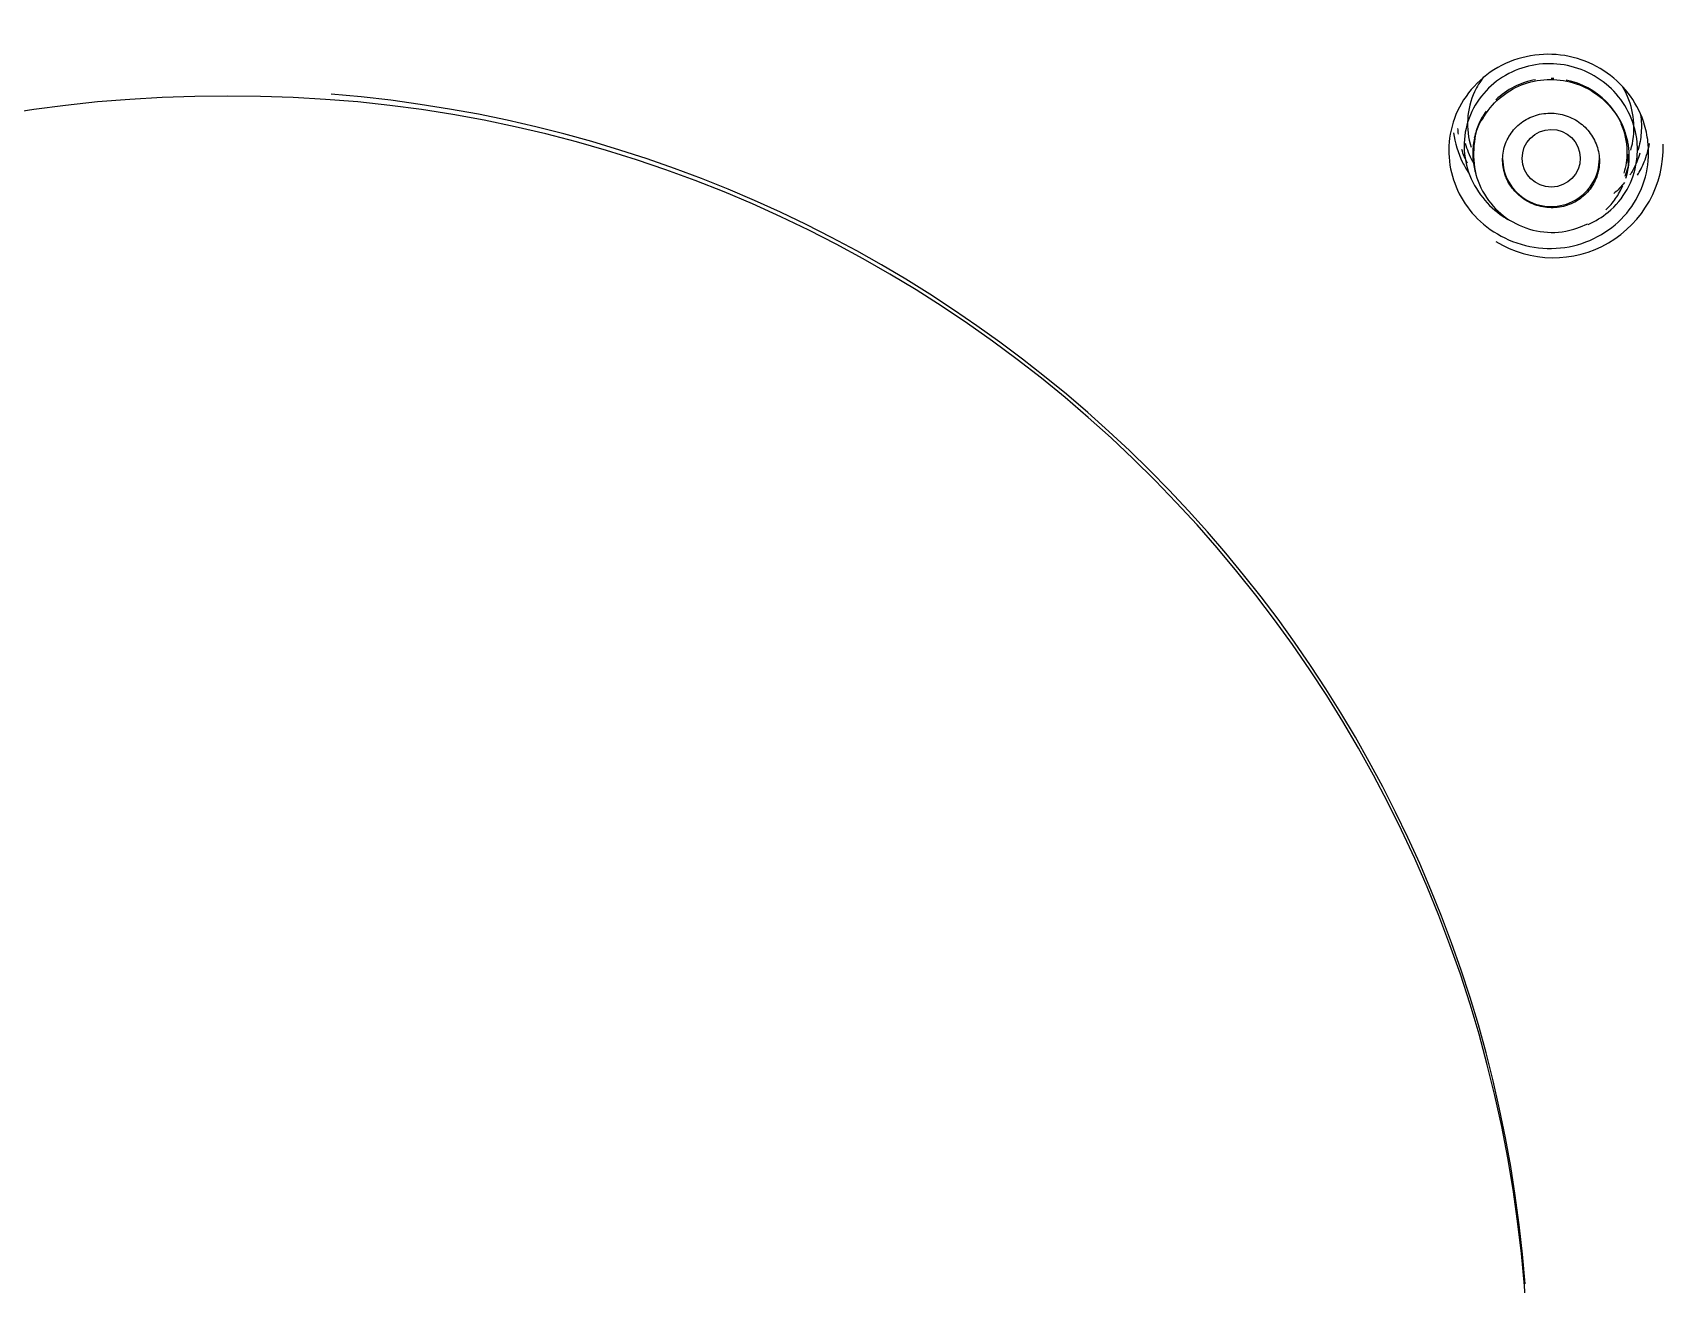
# Model space of a CAD drawing. Header units: millimetres. Extents: x -60 to 7633, y -2614 to 2146.
# Drawn here: x 5506.08 to 5531.48, y 1658.15 to 1677.54 of the extents above; entities that cross this region are included whole.
import ezdxf

# ---------------------------------------------------------------- set-up
doc = ezdxf.new("R2010")
doc.units = ezdxf.units.MM
doc.layers.get('0').update_dxf_attribs({"color": 250})

msp = doc.modelspace()

# ---------------------------------------------------------------- linework, layer by layer
at = {"linetype": 'Continuous'}
for p, q in [((5529.649, 1676.832), (5529.604, 1676.836)), ((5530.804, 1675.477), (5530.796, 1675.662)), ((5530.754, 1675.321), (5530.804, 1675.477)), ((5528.439, 1675.353), (5528.451, 1675.31)), ((5530.761, 1675.288), (5530.765, 1675.302)), ((5529.062, 1675.067), (5529.085, 1675.045))]:
    msp.add_line(p, q, dxfattribs=at)
for centre, radius, start, end in [((5509.098, 1656.352), 60.161, 0.4064, 179.5936), ((5529.58, 1675.625), 1.209, 100.2085, 133.4831), ((5529.597, 1675.613), 1.22, 11.4937, 78.5651), ((5508.979, 1656.519), 20.039, 89.6599, 178.2995), ((5509.216, 1656.519), 20.039, 1.7008, 90.3398), ((5529.563, 1675.655), 1.177, 145.0748, 156.2112), ((5529.559, 1675.672), 1.168, 168.063, 179.301), ((5529.487, 1675.688), 1.095, 156.1665, 168.0624), ((5529.5, 1675.674), 1.109, 179.3702, 191.2119), ((5529.639, 1675.758), 1.702, 238.5007, 1.9202), ((5529.598, 1675.701), 1.21, 191.5429, 196.8139), ((5529.655, 1675.639), 1.16, 324.9774, 336.3665), ((5529.641, 1675.654), 1.181, 313.6228, 324.7581)]:
    msp.add_arc(centre, radius, start, end, dxfattribs=at)
for centre, major_axis, start_param, end_param in [((5509.098, 1655.606), (51.65, 0), 0, 3.141593), ((5509.098, 1655.697), (51.15, 0), 0, 3.141593), ((5509.098, 1656.641), (-20.162, 0), 3.217317, 4.632694), ((5529.604, 1675.594), (-0.75, 0), 0, 3.141593)]:
    msp.add_ellipse(centre, major_axis=major_axis, ratio=0.992546, start_param=start_param, end_param=end_param, dxfattribs=at)
for centre, major_axis, ratio in [((5509.098, 1655.559), (51.15, 0), 0.992546), ((5509.098, 1655.41), (47.938, 0), 0.992546), ((5509.098, 1655.388), (47.807, 0), 0.992546), ((5529.607, 1675.598), (0.45, 0.005), 0.992544)]:
    msp.add_ellipse(centre, major_axis=major_axis, ratio=ratio, dxfattribs=at)
for points, knots in [([(5531.11, 1675.815), (5531.125, 1675.645), (5531.11, 1675.471), (5531.066, 1675.308), (5531.022, 1675.145), (5530.95, 1674.989), (5530.854, 1674.851), (5530.757, 1674.711), (5530.634, 1674.586), (5530.495, 1674.487), (5530.352, 1674.385), (5530.188, 1674.307), (5530.017, 1674.258), (5529.844, 1674.21), (5529.658, 1674.191), (5529.475, 1674.204), (5529.296, 1674.217), (5529.114, 1674.261), (5528.946, 1674.335), (5528.788, 1674.404), (5528.638, 1674.501), (5528.511, 1674.617), (5528.391, 1674.727), (5528.288, 1674.857), (5528.21, 1674.996), (5528.133, 1675.133), (5528.078, 1675.282), (5528.048, 1675.433), (5528.017, 1675.591), (5528.012, 1675.753), (5528.033, 1675.91), (5528.055, 1676.076), (5528.107, 1676.24), (5528.185, 1676.388), (5528.265, 1676.543), (5528.375, 1676.686), (5528.506, 1676.805), (5528.637, 1676.924), (5528.794, 1677.023), (5528.962, 1677.092), (5529.127, 1677.159), (5529.307, 1677.199), (5529.487, 1677.207), (5529.662, 1677.215), (5529.842, 1677.193), (5530.012, 1677.143), (5530.177, 1677.093), (5530.336, 1677.016), (5530.476, 1676.916), (5530.614, 1676.817), (5530.737, 1676.694), (5530.835, 1676.558), (5530.933, 1676.421), (5531.008, 1676.268), (5531.055, 1676.109), (5531.083, 1676.013), (5531.102, 1675.914), (5531.11, 1675.815)], [0, 0, 0, 0, 0.053702, 0.053702, 0.053702, 0.107328, 0.107328, 0.107328, 0.162132, 0.162132, 0.162132, 0.218603, 0.218603, 0.218603, 0.275819, 0.275819, 0.275819, 0.331959, 0.331959, 0.331959, 0.384834, 0.384834, 0.384834, 0.434512, 0.434512, 0.434512, 0.483499, 0.483499, 0.483499, 0.534758, 0.534758, 0.534758, 0.589339, 0.589339, 0.589339, 0.646111, 0.646111, 0.646111, 0.703276, 0.703276, 0.703276, 0.759044, 0.759044, 0.759044, 0.813175, 0.813175, 0.813175, 0.865761, 0.865761, 0.865761, 0.917581, 0.917581, 0.917581, 0.96911, 0.96911, 0.96911, 1, 1, 1, 1]), ([(5530.938, 1675.848), (5530.925, 1675.991), (5530.886, 1676.136), (5530.826, 1676.269), (5530.765, 1676.402), (5530.68, 1676.527), (5530.578, 1676.635), (5530.477, 1676.741), (5530.356, 1676.833), (5530.225, 1676.902), (5530.095, 1676.971), (5529.951, 1677.019), (5529.807, 1677.043), (5529.661, 1677.068), (5529.51, 1677.068), (5529.365, 1677.046), (5529.219, 1677.023), (5529.076, 1676.976), (5528.948, 1676.909), (5528.816, 1676.841), (5528.697, 1676.75), (5528.598, 1676.644), (5528.496, 1676.535), (5528.413, 1676.408), (5528.356, 1676.272), (5528.297, 1676.134), (5528.264, 1675.983), (5528.259, 1675.832), (5528.254, 1675.682), (5528.278, 1675.526), (5528.328, 1675.38), (5528.376, 1675.241), (5528.451, 1675.105), (5528.545, 1674.987), (5528.633, 1674.876), (5528.742, 1674.776), (5528.862, 1674.697), (5528.886, 1674.681), (5528.911, 1674.665), (5528.937, 1674.65)], [0, 0, 0, 0, 0.0520809, 0.0520809, 0.0520809, 0.1041927, 0.1041927, 0.1041927, 0.1559985, 0.1559985, 0.1559985, 0.2076277, 0.2076277, 0.2076277, 0.2597381, 0.2597381, 0.2597381, 0.3126953, 0.3126953, 0.3126953, 0.3669046, 0.3669046, 0.3669046, 0.4227442, 0.4227442, 0.4227442, 0.4797978, 0.4797978, 0.4797978, 0.5365466, 0.5365466, 0.5365466, 0.5903477, 0.5903477, 0.5903477, 0.6406099, 0.6406099, 0.6406099, 0.6509445, 0.6509445, 0.6509445, 0.6509445]), ([(5528.559, 1676.857), (5528.504, 1676.785), (5528.457, 1676.708), (5528.42, 1676.628), (5528.359, 1676.496), (5528.322, 1676.352), (5528.313, 1676.207), (5528.303, 1676.062), (5528.322, 1675.911), (5528.367, 1675.768)], [0.4402825, 0.4402825, 0.4402825, 0.4402825, 0.4756151, 0.4756151, 0.4756151, 0.533264, 0.533264, 0.533264, 0.5907849, 0.5907849, 0.5907849, 0.5907849]), ([(5528.553, 1676.221), (5528.569, 1676.248), (5528.585, 1676.274), (5528.602, 1676.299), (5528.677, 1676.41), (5528.773, 1676.508), (5528.881, 1676.587), (5528.989, 1676.666), (5529.113, 1676.728), (5529.242, 1676.767), (5529.371, 1676.806), (5529.51, 1676.824), (5529.646, 1676.818), (5529.78, 1676.813), (5529.917, 1676.784), (5530.043, 1676.735), (5530.168, 1676.686), (5530.287, 1676.615), (5530.39, 1676.527), (5530.492, 1676.44), (5530.58, 1676.335), (5530.648, 1676.22), (5530.715, 1676.106), (5530.763, 1675.978), (5530.789, 1675.849), (5530.814, 1675.719), (5530.818, 1675.583), (5530.798, 1675.452), (5530.79, 1675.397), (5530.778, 1675.342), (5530.761, 1675.289)], [0.4709213, 0.4709213, 0.4709213, 0.4709213, 0.4833776, 0.4833776, 0.4833776, 0.5375285, 0.5375285, 0.5375285, 0.5916541, 0.5916541, 0.5916541, 0.645752, 0.645752, 0.645752, 0.6994456, 0.6994456, 0.6994456, 0.7530036, 0.7530036, 0.7530036, 0.8063644, 0.8063644, 0.8063644, 0.8595778, 0.8595778, 0.8595778, 0.913033, 0.913033, 0.913033, 0.9356145, 0.9356145, 0.9356145, 0.9356145]), ([(5530.839, 1675.722), (5530.878, 1675.855), (5530.896, 1675.997), (5530.888, 1676.138), (5530.88, 1676.278), (5530.847, 1676.421), (5530.791, 1676.553), (5530.77, 1676.602), (5530.746, 1676.65), (5530.718, 1676.697)], [0, 0, 0, 0, 0.0530524, 0.0530524, 0.0530524, 0.1061797, 0.1061797, 0.1061797, 0.1259166, 0.1259166, 0.1259166, 0.1259166]), ([(5528.559, 1676.232), (5528.556, 1676.228), (5528.46, 1676.117), (5528.389, 1675.789), (5528.41, 1675.344), (5528.612, 1674.928), (5528.948, 1674.616), (5529.373, 1674.446), (5529.816, 1674.438), (5530.054, 1674.532), (5530.177, 1674.584)], [0, 0, 0, 0, 0.004004, 0.151985, 0.298596, 0.443816, 0.588618, 0.73383, 0.880849, 1, 1, 1, 1]), ([(5529.062, 1675.067), (5529.006, 1675.125), (5528.958, 1675.194), (5528.924, 1675.266), (5528.889, 1675.339), (5528.867, 1675.418), (5528.858, 1675.496), (5528.849, 1675.576), (5528.854, 1675.659), (5528.872, 1675.737), (5528.891, 1675.817), (5528.924, 1675.894), (5528.969, 1675.963), (5529.014, 1676.033), (5529.073, 1676.096), (5529.14, 1676.146), (5529.208, 1676.197), (5529.285, 1676.237), (5529.366, 1676.262), (5529.447, 1676.287), (5529.533, 1676.299), (5529.619, 1676.296), (5529.703, 1676.293), (5529.788, 1676.276), (5529.868, 1676.246), (5529.946, 1676.216), (5530.02, 1676.173), (5530.085, 1676.119), (5530.149, 1676.066), (5530.204, 1676.002), (5530.247, 1675.931), (5530.29, 1675.861), (5530.321, 1675.783), (5530.338, 1675.703), (5530.355, 1675.623), (5530.358, 1675.539), (5530.348, 1675.459), (5530.337, 1675.378), (5530.312, 1675.298), (5530.275, 1675.226), (5530.237, 1675.153), (5530.186, 1675.085), (5530.126, 1675.029), (5530.066, 1674.972), (5529.994, 1674.925), (5529.917, 1674.892), (5529.839, 1674.859), (5529.755, 1674.838), (5529.669, 1674.833), (5529.584, 1674.827), (5529.497, 1674.836), (5529.413, 1674.859), (5529.332, 1674.881), (5529.252, 1674.918), (5529.182, 1674.966), (5529.147, 1674.99), (5529.115, 1675.016), (5529.085, 1675.045)], [0, 0, 0, 0, 0.052316, 0.052316, 0.052316, 0.10457, 0.10457, 0.10457, 0.157996, 0.157996, 0.157996, 0.212776, 0.212776, 0.212776, 0.268194, 0.268194, 0.268194, 0.323514, 0.323514, 0.323514, 0.378292, 0.378292, 0.378292, 0.432407, 0.432407, 0.432407, 0.485943, 0.485943, 0.485943, 0.539124, 0.539124, 0.539124, 0.592211, 0.592211, 0.592211, 0.645494, 0.645494, 0.645494, 0.699209, 0.699209, 0.699209, 0.753548, 0.753548, 0.753548, 0.808509, 0.808509, 0.808509, 0.86392, 0.86392, 0.86392, 0.919237, 0.919237, 0.919237, 0.973631, 0.973631, 0.973631, 1, 1, 1, 1]), ([(5530.992, 1676.274), (5531.005, 1676.18), (5531.008, 1676.085), (5531.001, 1675.992), (5530.994, 1675.9), (5530.978, 1675.809), (5530.952, 1675.721)], [0.93472634, 0.93472634, 0.93472634, 0.93472634, 0.96761686, 0.96761686, 0.96761686, 1, 1, 1, 1]), ([(5528.095, 1675.994), (5528.115, 1675.837), (5528.162, 1675.68), (5528.235, 1675.533), (5528.262, 1675.477), (5528.294, 1675.422), (5528.329, 1675.369)], [0, 0, 0, 0, 0.05152163, 0.05152163, 0.05152163, 0.07130929, 0.07130929, 0.07130929, 0.07130929]), ([(5528.403, 1675.529), (5528.399, 1675.535), (5528.395, 1675.542), (5528.391, 1675.549), (5528.344, 1675.638), (5528.306, 1675.732), (5528.28, 1675.828)], [0.37771864, 0.37771864, 0.37771864, 0.37771864, 0.38043511, 0.38043511, 0.38043511, 0.41556469, 0.41556469, 0.41556469, 0.41556469]), ([(5530.18, 1674.572), (5530.292, 1674.621), (5530.397, 1674.686), (5530.49, 1674.763), (5530.608, 1674.861), (5530.709, 1674.982), (5530.784, 1675.116), (5530.857, 1675.248), (5530.907, 1675.395), (5530.93, 1675.546), (5530.944, 1675.645), (5530.947, 1675.747), (5530.938, 1675.848)], [0.8054233, 0.8054233, 0.8054233, 0.8054233, 0.8505564, 0.8505564, 0.8505564, 0.9076732, 0.9076732, 0.9076732, 0.9635902, 0.9635902, 0.9635902, 1, 1, 1, 1]), ([(5530.78, 1675.711), (5530.78, 1675.704), (5530.782, 1675.588), (5530.764, 1675.471), (5530.732, 1675.367)], [0, 0, 0, 0, 0.00296048, 0.0486199, 0.0486199, 0.0486199, 0.0486199]), ([(5530.982, 1675.676), (5530.954, 1675.584), (5530.917, 1675.495), (5530.871, 1675.413), (5530.857, 1675.388), (5530.843, 1675.363), (5530.827, 1675.339)], [0.56278989, 0.56278989, 0.56278989, 0.56278989, 0.59551474, 0.59551474, 0.59551474, 0.60541256, 0.60541256, 0.60541256, 0.60541256]), ([(5530.943, 1675.334), (5530.983, 1675.4), (5531.018, 1675.47), (5531.048, 1675.541), (5531.085, 1675.632), (5531.113, 1675.728), (5531.131, 1675.826)], [0.39710546, 0.39710546, 0.39710546, 0.39710546, 0.42209647, 0.42209647, 0.42209647, 0.45376627, 0.45376627, 0.45376627, 0.45376627])]:
    msp.add_open_spline(points, degree=3, knots=knots, dxfattribs=at)
for points in [[(5530.688, 1676.136), (5530.746, 1676), (5530.777, 1675.854), (5530.78, 1675.711)], [(5528.17, 1675.97), (5528.166, 1676), (5528.163, 1676.029), (5528.162, 1676.059)], [(5528.308, 1675.521), (5528.273, 1675.59), (5528.244, 1675.661), (5528.222, 1675.732)], [(5530.741, 1675.22), (5530.692, 1675.159), (5530.637, 1675.102), (5530.578, 1675.05)]]:
    msp.add_open_spline(points, degree=3, dxfattribs=at)

doc.saveas('drawing.dxf')
